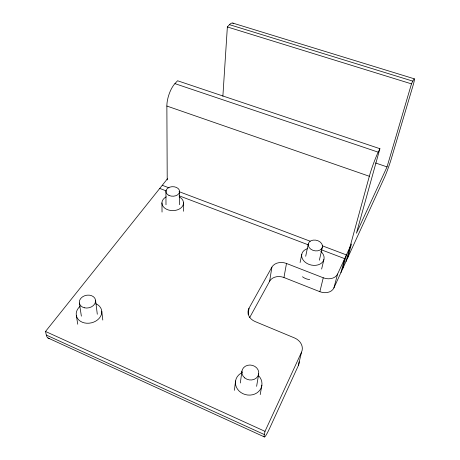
<?xml version="1.0" encoding="UTF-8"?>
<svg xmlns="http://www.w3.org/2000/svg" width="460" height="460" viewBox="0 0 460 460"><rect width="100%" height="100%" fill="white"/><g stroke="black" fill="none" stroke-linecap="round" stroke-linejoin="round"><path stroke-width="0.69" d="M179.452 204.711L179.618 191.412M183.356 211.266L183.511 202.86M222.87 96.255L227.361 26.956L229.482 24.662A15.082 4.916 -73.8 0 1 233.651 23.69M234.399 390.327L235.566 380.943M248.199 314.456L249.021 308.211L271.889 267.133A11.368 8.752 10.9 0 1 286.494 263.465L323.253 277.788A11.35 8.556 15.1 0 0 337.6 274.016L351.492 243.932L347.645 257.916M240.327 382.996L241.925 371.105M249.607 317.688L269.646 281.198L271.889 267.133M256.617 386.342L258.71 373.808M260.222 394.605L261.884 385.187M269.646 281.198A11.115 8.717 11.2 0 1 283.946 277.518L286.494 263.465M167.503 178.721L45.529 331.464L46.31 335.053L264.345 434.562L264.989 431.348L301.53 352.182A12.524 10.511 16 0 0 294.469 337.922L255.156 321.574A12 9.792 9.8 0 1 249.021 308.211M300.104 262.499L301.766 254.299M305.699 256.272L308.269 243.978M319.355 260.222L322.351 247.284A7.233 5.319 13 0 0 313.076 240.143A7.233 5.319 13 0 0 310.603 249.027A7.233 5.319 13 0 0 322.351 247.284M264.345 434.562A20.798 1.961 -68.2 0 0 270.175 427.116L298.327 365.631L301.53 352.182M321.632 269.06L323.903 259.532M283.946 277.518L319.855 291.703L323.253 277.788M319.855 291.703A11.103 8.521 15.6 0 0 333.902 287.925L337.6 274.016M340.917 272.613L344.69 258.658L321.241 249.751M342.625 268.881L346.42 254.92L322.224 245.772M345.989 261.533L369.334 176.266A17.9 1.593 -70.2 0 1 378.212 152.168L379.902 148.695L177.566 80.764L174.915 83.628A16.623 6.273 -72.1 0 0 166.865 106.036L167.216 179.906M379.902 148.695L356.408 233.277L387.044 166.899L411.481 83.875L412.821 81.138L229.482 24.662M333.902 287.925L384.244 177.986A14.404 1.029 -70.1 0 0 391.172 159.206L412.913 85.98A16.111 1.225 -70.6 0 0 412.821 81.138M232.777 23.075L414.351 78.832M227.361 26.956L411.481 83.875M174.915 83.628L378.212 152.168M375.492 162.955L387.044 166.899M166.865 106.036L369.334 176.266M162.259 185.288L168.981 187.829M179.061 191.642L310.126 241.195M159.746 188.439L166.445 190.98M179.176 195.816L308.505 244.921M45.529 331.464L264.989 431.348M47.949 337.968L264.201 436.85M76.302 315.278L77.746 324.219M79.367 303.042L81.368 316.152M95.582 300.46L97.307 314.243M101.758 311.127L102.798 320.056M161.931 202.923L162.041 212.06M165.91 191.429L165.997 204.752M258.566 375.676A13.334 11.833 11.5 0 1 256.801 392.978A13.334 11.833 11.5 0 1 237.59 389.263A13.334 11.833 11.5 0 1 242.311 372.537M320.741 251.361A11.379 8.498 13.3 0 1 320.103 264.04A11.379 8.498 13.3 0 1 303.583 260.613A11.379 8.498 13.3 0 1 307.51 248.618M309.729 279.599A11.126 8.47 13.6 0 1 302.467 276.753M179.101 196.805A10.793 7.653 0.1 0 1 180.751 208.098A10.793 7.653 0.1 0 1 164.749 208.127A10.793 7.653 0.1 0 1 166.278 196.828M95.927 303.778A12.909 10.16 -12.4 0 1 99.193 318.326A12.909 10.16 -12.4 0 1 80.511 321.327A12.909 10.16 -12.4 0 1 80.097 306.32M299.138 361.801A12.219 10.419 16.8 0 1 298.327 365.631M49.387 338.543A19.147 7.59 -62.8 0 1 46.31 335.053M244.737 377.913A8.504 7.458 11.1 0 0 258.612 374.331A8.504 7.458 11.1 0 0 247.566 365.315A8.504 7.458 11.1 0 0 244.737 377.913M168.992 195.437A6.854 4.784 0.3 0 0 179.607 191.751A6.854 4.784 0.3 0 0 169.694 187.168A6.854 4.784 0.3 0 0 168.992 195.437M84.427 307.797A8.223 6.388 -11.7 0 0 95.525 300.006A8.223 6.388 -11.7 0 0 82.409 296.918A8.223 6.388 -11.7 0 0 84.427 307.797"/></g></svg>
